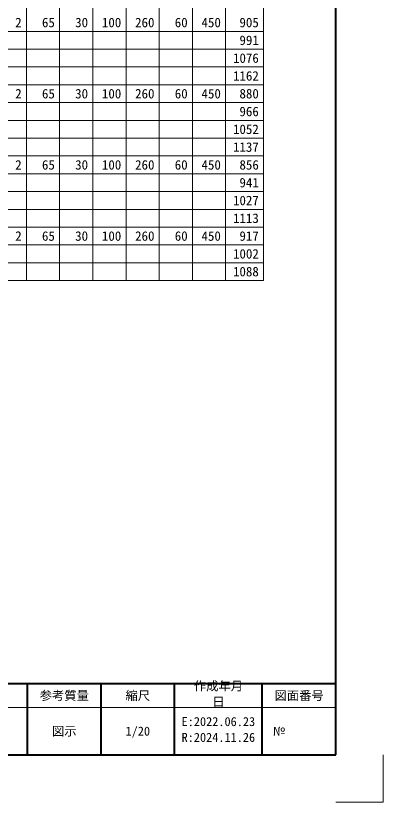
# Model space of a CAD drawing. Units: millimetres, scale not verified. Extents: x 64173 to 81200, y -117893 to -111285.
# Drawn here: x 71023 to 72573, y -117893 to -114577 of the extents above; entities that cross this region are included whole.
import ezdxf
from ezdxf.enums import TextEntityAlignment as Align

# ---------------------------------------------------------------- set-up
doc = ezdxf.new("R2010")
doc.units = ezdxf.units.MM
doc.header["$LTSCALE"] = 15
for name, color, linetype, lineweight in [('Defpoints_2', 8, 'Continuous', 0), ('図枠', 7, 'Continuous', 5), ('寸法表', 7, 'Continuous', 13)]:
    doc.layers.add(name, color=color, linetype=linetype, lineweight=lineweight)
doc.styles.add('ＭＳ ゴシック', font='')
doc.styles.add('ＭＳ 明朝', font='')
doc.styles.get('ＭＳ ゴシック').set_extended_font_data('MS Gothic')
doc.styles.get('ＭＳ 明朝').set_extended_font_data('MS Mincho')

msp = doc.modelspace()

# ---------------------------------------------------------------- linework, layer by layer
at = {"layer": 'Defpoints_2'}
for p, q in [((69917.8, -114643.33), (71907.8, -114643.33)), ((69917.8, -114718.33), (71907.8, -114718.33)), ((69917.8, -114793.33), (71907.8, -114793.33)), ((69917.8, -114943.33), (71907.8, -114943.33)), ((69917.8, -115018.33), (71907.8, -115018.33)), ((69917.8, -115093.33), (71907.8, -115093.33)), ((69917.8, -115243.33), (71907.8, -115243.33)), ((69917.8, -115318.33), (71907.8, -115318.33)), ((69917.8, -115393.33), (71907.8, -115393.33)), ((69917.8, -115543.33), (71907.8, -115543.33)), ((69917.8, -115618.33), (71907.8, -115618.33))]:
    msp.add_line(p, q, dxfattribs=at)
at = {"layer": 'Defpoints_2', "color": 7, "lineweight": 13}
for p in [(72572.56, -117692.55), (72372.56, -117892.55)]:
    msp.add_line(p, (72572.56, -117892.55), dxfattribs=at)
at = {"layer": '図枠', "lineweight": 40}
for p, q in [((72372.56, -117692.55), (72372.56, -112152.55)), ((72372.56, -117692.55), (72372.56, -112152.55)), ((64572.56, -117392.55), (72372.56, -117392.55)), ((71072.56, -117692.55), (71072.56, -117392.55)), ((71382.56, -117692.55), (71382.56, -117392.55)), ((71692.56, -117692.55), (71692.56, -117392.55)), ((72062.56, -117692.55), (72062.56, -117392.55)), ((64572.56, -117692.55), (72372.56, -117692.55))]:
    msp.add_line(p, q, dxfattribs=at)
at = {"layer": '図枠', "lineweight": 13}
msp.add_line((72372.56, -117492.55), (69097.56, -117492.55), dxfattribs=at)
at = {"layer": '寸法表'}
for p, q in [((71907.8, -113088.33), (71907.8, -115693.33)), ((72067.8, -113088.33), (72067.8, -115693.33)), ((71067.8, -113228.33), (71067.8, -115693.33)), ((71207.8, -113228.33), (71207.8, -115693.33)), ((71347.8, -113228.33), (71347.8, -115693.33)), ((71487.8, -113228.33), (71487.8, -115693.33)), ((71627.8, -113228.33), (71627.8, -115693.33)), ((71767.8, -113228.33), (71767.8, -115693.33)), ((71907.8, -114643.33), (72067.8, -114643.33)), ((71907.8, -114718.33), (72067.8, -114718.33)), ((71907.8, -114793.33), (72067.8, -114793.33)), ((68367.8, -114868.33), (72067.8, -114868.33)), ((71907.8, -114943.33), (72067.8, -114943.33)), ((71907.8, -115018.33), (72067.8, -115018.33)), ((71907.8, -115093.33), (72067.8, -115093.33)), ((68367.8, -115168.33), (72067.8, -115168.33)), ((71907.8, -115243.33), (72067.8, -115243.33)), ((71907.8, -115318.33), (72067.8, -115318.33)), ((71907.8, -115393.33), (72067.8, -115393.33)), ((68367.8, -115468.33), (72067.8, -115468.33)), ((71907.8, -115543.33), (72067.8, -115543.33)), ((71907.8, -115618.33), (72067.8, -115618.33)), ((68367.8, -115693.33), (72067.8, -115693.33))]:
    msp.add_line(p, q, dxfattribs=at)

# ---------------------------------------------------------------- texts
at = {"layer": '図枠', "style": 'ＭＳ ゴシック'}
for s, p in [('作成年月', (71773.96, -117383.32)), ('日', (71851.66, -117449.98)), ('E:2022.06.23', (71722.16, -117533.32)), ('R:2024.11.26', (71722.16, -117599.98))]:
    msp.add_text(s, height=37.98, dxfattribs=at).set_placement(p, align=Align.TOP_LEFT)
for s, p in [('参考質量', (71227.56, -117442.55)), ('縮尺', (71537.56, -117442.55)), ('図面番号', (72217.56, -117442.55)), ('図示', (71227.56, -117592.55)), ('1/20', (71537.56, -117592.55))]:
    msp.add_text(s, height=37.98, dxfattribs=at).set_placement(p, align=Align.MIDDLE_CENTER)
msp.add_text('№', height=37.98, dxfattribs=at).set_placement((72106.91, -117592.55), align=Align.MIDDLE_LEFT)
at = {"layer": '寸法表', "style": 'ＭＳ 明朝'}
for s, p in [('2', (71047.8, -114605.83)), ('65', (71187.8, -114605.83)), ('30', (71327.8, -114605.83)), ('100', (71467.8, -114605.83)), ('260', (71607.8, -114605.83)), ('60', (71747.8, -114605.83)), ('450', (71887.8, -114605.83)), ('905', (72047.8, -114605.83)), ('991', (72047.8, -114680.83)), ('1076', (72047.8, -114755.83)), ('1162', (72047.8, -114830.83)), ('2', (71047.8, -114905.83)), ('65', (71187.8, -114905.83)), ('30', (71327.8, -114905.83)), ('100', (71467.8, -114905.83)), ('260', (71607.8, -114905.83)), ('60', (71747.8, -114905.83)), ('450', (71887.8, -114905.83)), ('880', (72047.8, -114905.83)), ('966', (72047.8, -114980.83)), ('1052', (72047.8, -115055.83)), ('1137', (72047.8, -115130.83)), ('2', (71047.8, -115205.83)), ('65', (71187.8, -115205.83)), ('30', (71327.8, -115205.83)), ('100', (71467.8, -115205.83)), ('260', (71607.8, -115205.83)), ('60', (71747.8, -115205.83)), ('450', (71887.8, -115205.83)), ('856', (72047.8, -115205.83)), ('941', (72047.8, -115280.83)), ('1027', (72047.8, -115355.83)), ('1113', (72047.8, -115430.83)), ('2', (71047.8, -115505.83)), ('65', (71187.8, -115505.83)), ('30', (71327.8, -115505.83)), ('100', (71467.8, -115505.83)), ('260', (71607.8, -115505.83)), ('60', (71747.8, -115505.83)), ('450', (71887.8, -115505.83)), ('917', (72047.8, -115505.83)), ('1002', (72047.8, -115580.83)), ('1088', (72047.8, -115655.83))]:
    msp.add_text(s, height=40.03, dxfattribs=at).set_placement(p, align=Align.MIDDLE_RIGHT)

doc.saveas('drawing.dxf')
